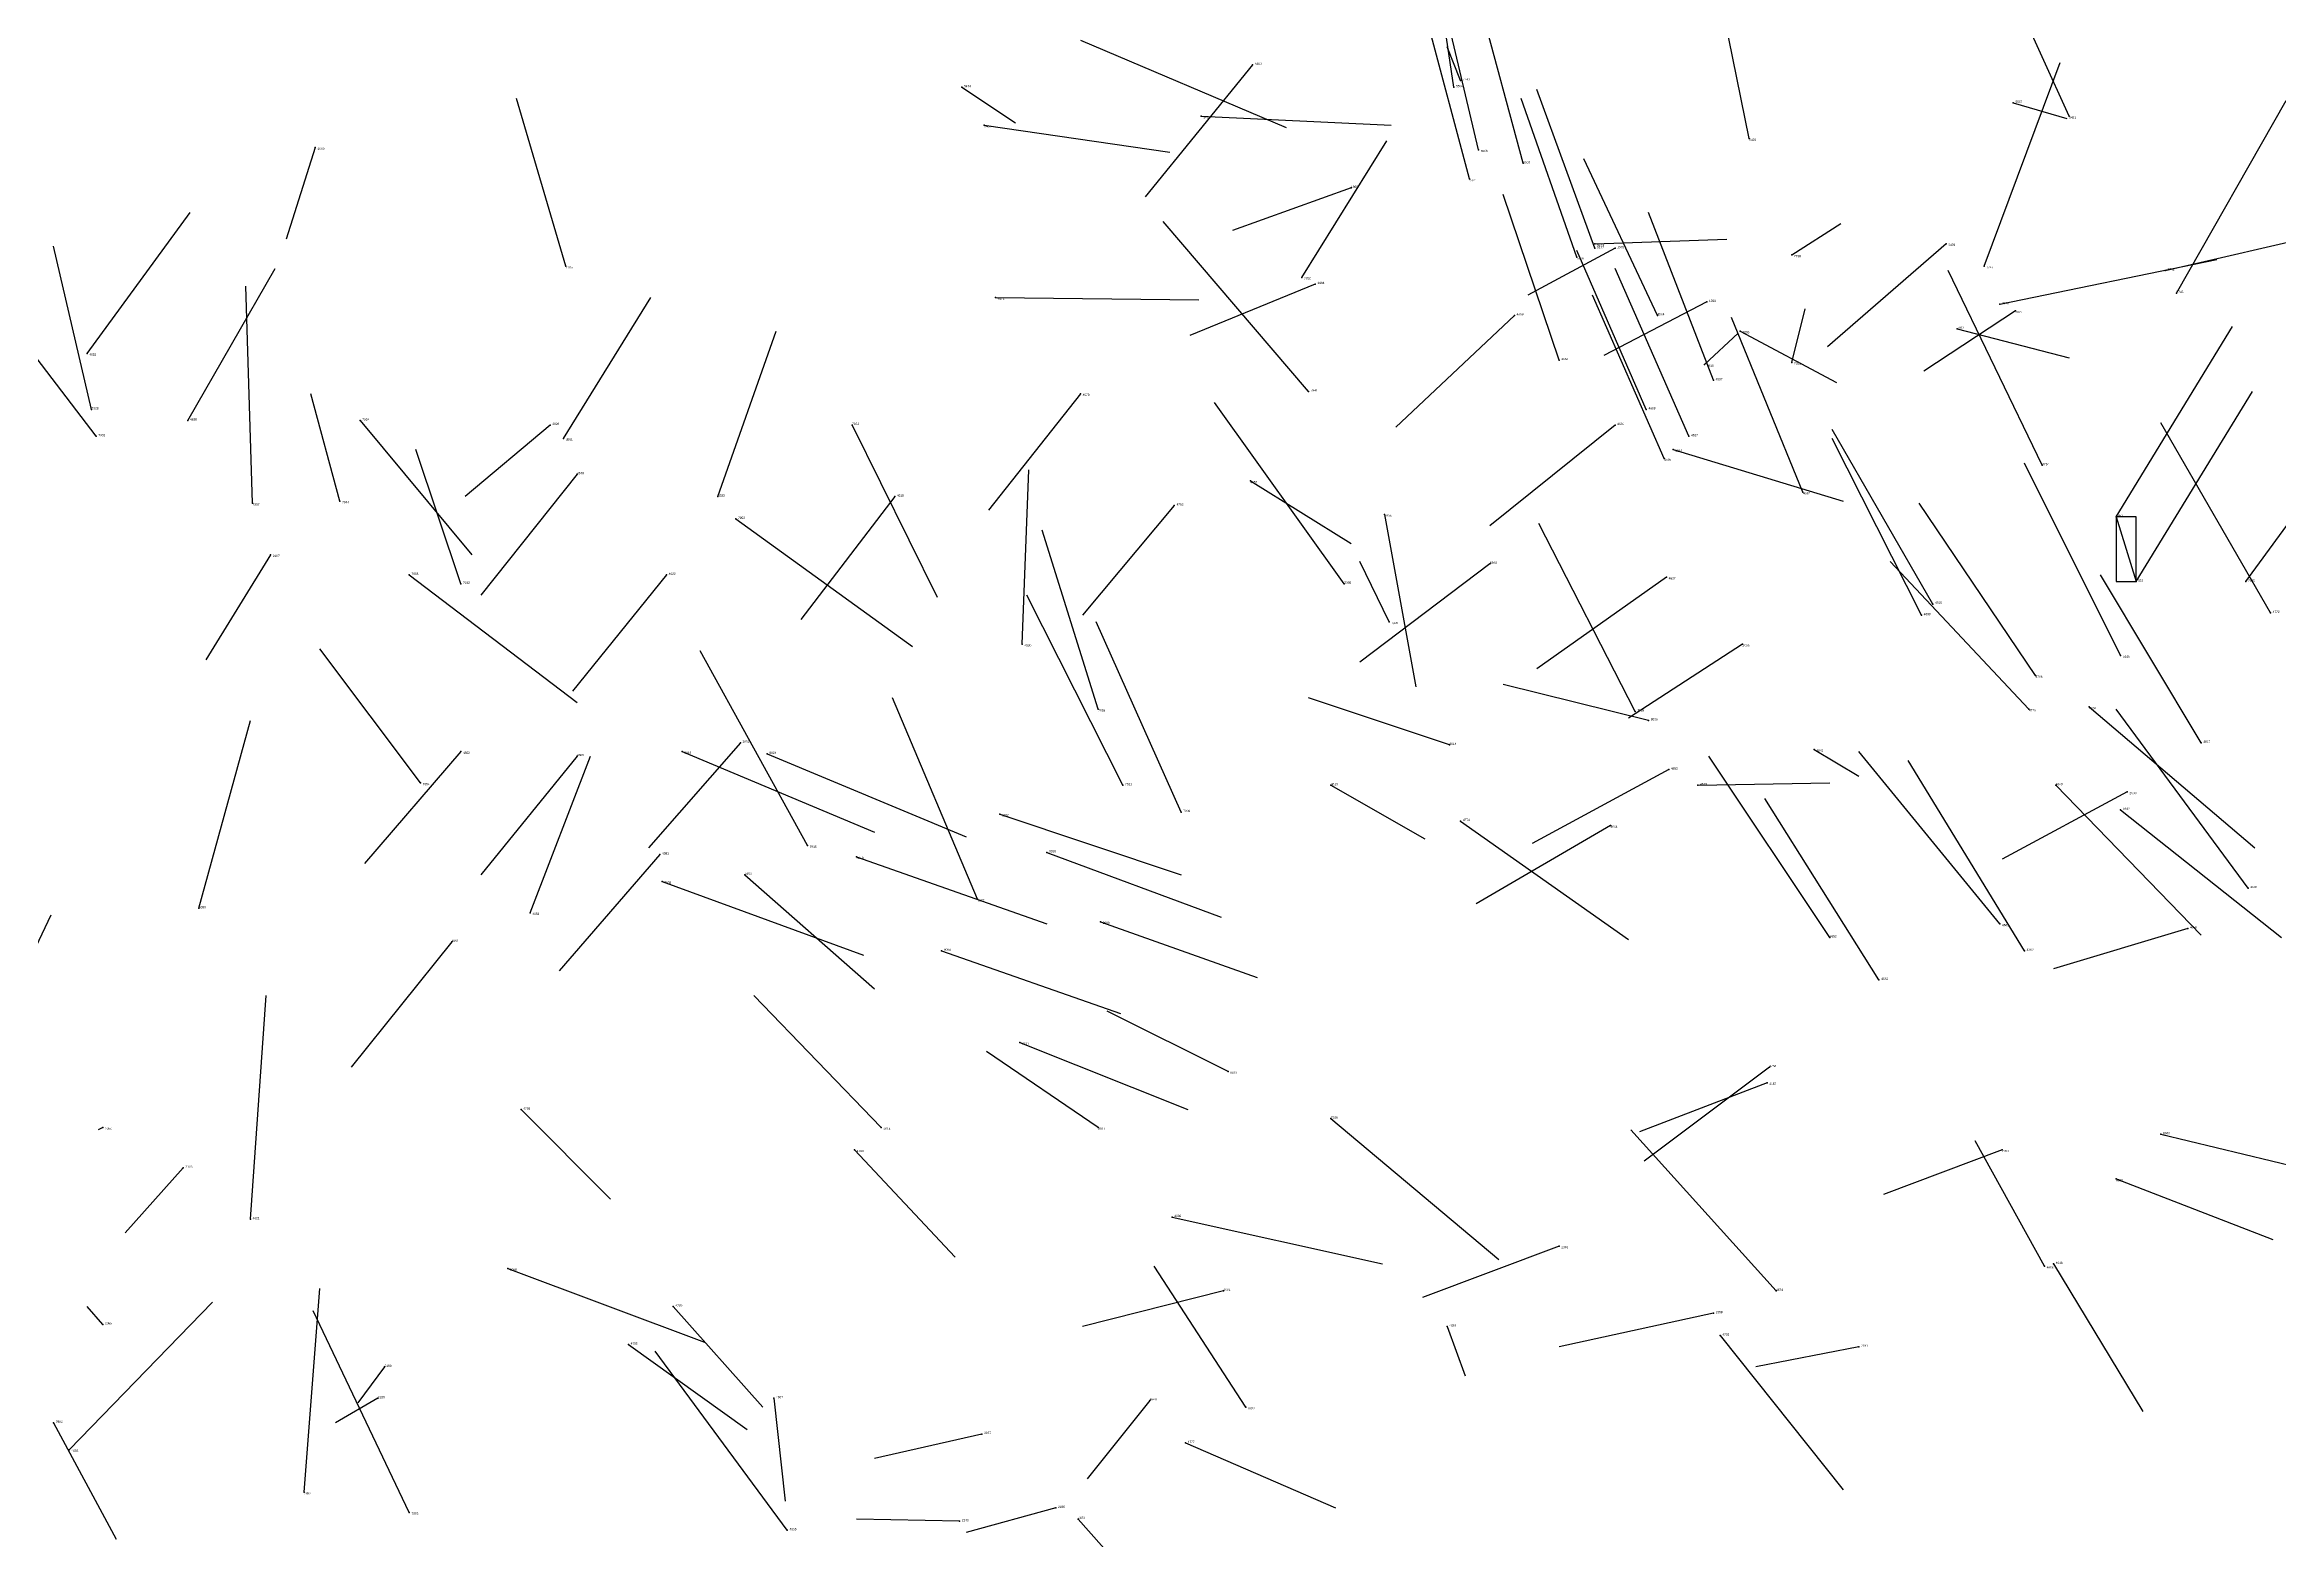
# Model space of a CAD drawing. Extents: x 59.1 to 70.8, y 600.3 to 605.1.
# Drawn here: x 68.201 to 69.2, y 603.322 to 603.99 of the extents above; entities that cross this region are included whole.
import ezdxf

# ---------------------------------------------------------------- set-up
doc = ezdxf.new("R2010")
doc.units = 0
for name, color, linetype in [('Clients', 3, 'CONTINUOUS'), ('Facilities', 3, 'CONTINUOUS'), ('Facilities_lines', 3, 'CONTINUOUS'), ('Min_max_boxes', 1, 'CONTINUOUS'), ('Normals', 1, 'CONTINUOUS'), ('Source_points', 5, 'CONTINUOUS'), ('Text', 3, 'CONTINUOUS')]:
    doc.layers.add(name, color=color, linetype=linetype)

msp = doc.modelspace()

# ---------------------------------------------------------------- linework, layer by layer
at = {"layer": 'Clients', "color": 5}
msp.add_point((69.136, 603.75, 459.028), dxfattribs=at)
at = {"layer": 'Facilities', "color": 3}
for p in [(68.741, 603.981, 453.99), (68.611, 603.971, 457.437), (68.831, 603.971, 456.243), (68.834, 603.974, 462.141), (68.718, 603.958, 457.658), (69.081, 603.964, 457.599), (69.106, 603.958, 458.286), (68.621, 603.954, 457.653), (68.963, 603.948, 458.325), (68.322, 603.944, 449.157), (68.842, 603.943, 456.267), (68.838, 603.93, 456.405), (68.862, 603.937, 456.297), (68.785, 603.926, 449.372), (68.894, 603.901, 457.638), (68.894, 603.899, 456.349), (68.903, 603.899, 449.583), (69.051, 603.901, 454.158), (68.434, 603.891, 459.674), (68.886, 603.895, 456.29), (68.982, 603.896, 462.203), (69.068, 603.891, 459.309), (69.149, 603.889, 461.868), (68.763, 603.886, 459.354), (68.769, 603.883, 449.325), (69.154, 603.879, 459.105), (68.626, 603.877, 457.707), (68.858, 603.869, 453.965), (68.922, 603.869, 456.406), (68.944, 603.875, 449.436), (69.075, 603.874, 461.783), (69.082, 603.871, 449.592), (68.959, 603.862, 461.952), (69.056, 603.863, 462.029), (68.22, 603.852, 456.594), (68.878, 603.849, 456.423), (68.982, 603.848, 462.328), (68.943, 603.847, 462.21), (68.947, 603.84, 456.461), (68.664, 603.834, 453.833), (68.766, 603.835, 459.864), (68.222, 603.827, 459.675), (68.265, 603.822, 456.643), (68.342, 603.822, 458.598), (68.427, 603.82, 449.143), (68.562, 603.82, 459.657), (68.903, 603.82, 454.016), (68.917, 603.827, 456.339), (68.224, 603.815, 459.409), (68.433, 603.814, 456.213), (68.929, 603.809, 460.822), (68.936, 603.815, 456.559), (68.439, 603.798, 453.722), (68.925, 603.805, 456.496), (69.094, 603.802, 458.24), (68.502, 603.788, 456.24), (68.581, 603.788, 453.903), (68.74, 603.795, 457.448), (68.987, 603.79, 456.573), (68.294, 603.785, 460.241), (68.333, 603.786, 459.728), (68.51, 603.778, 459.869), (68.706, 603.784, 453.828), (68.8, 603.78, 461.669), (69.127, 603.779, 459.042), (68.302, 603.762, 449.123), (68.847, 603.758, 454.044), (68.364, 603.753, 460.276), (68.387, 603.749, 459.697), (68.479, 603.753, 453.782), (68.782, 603.749, 459.804), (68.926, 603.752, 454.008), (69.185, 603.75, 459.113), (69.045, 603.74, 456.758), (68.802, 603.732, 462.229), (69.04, 603.735, 456.692), (69.196, 603.736, 456.862), (68.638, 603.722, 456.179), (68.96, 603.722, 449.292), (69.091, 603.708, 456.871), (69.129, 603.717, 456.787), (68.672, 603.693, 462.345), (68.912, 603.692, 459.78), (68.918, 603.688, 460.861), (69.088, 603.693, 456.824), (69.115, 603.694, 456.959), (68.512, 603.678, 449.034), (69.165, 603.678, 456.836), (68.387, 603.674, 453.727), (68.439, 603.672, 453.763), (68.486, 603.674, 460.522), (68.524, 603.673, 460.5), (68.829, 603.677, 460.907), (68.992, 603.675, 457.516), (68.369, 603.66, 459.948), (68.683, 603.659, 462.295), (68.776, 603.659, 457.585), (68.927, 603.666, 453.85), (68.94, 603.659, 457.67), (69.1, 603.659, 456.923), (69.129, 603.648, 456.866), (69.132, 603.656, 449.519), (68.628, 603.646, 460.643), (68.709, 603.647, 462.393), (68.834, 603.643, 458.25), (68.901, 603.641, 453.915), (68.476, 603.628, 453.686), (68.542, 603.632, 462.097), (68.649, 603.629, 460.64), (68.514, 603.619, 457.183), (68.564, 603.627, 460.548), (68.477, 603.616, 459.945), (68.618, 603.608, 462.133), (69.186, 603.613, 457.175), (68.27, 603.604, 461.587), (68.418, 603.602, 456.309), (68.673, 603.598, 460.762), (68.383, 603.589, 453.726), (68.999, 603.591, 457.03), (69.075, 603.597, 457.349), (69.159, 603.595, 454.065), (68.602, 603.585, 460.596), (69.086, 603.585, 457.276), (69.021, 603.572, 457.376), (68.637, 603.544, 460.646), (68.73, 603.531, 460.799), (68.972, 603.533, 453.846), (68.971, 603.526, 448.705), (68.414, 603.514, 458.45), (68.776, 603.51, 459.813), (68.227, 603.506, 449.021), (68.575, 603.506, 457.218), (68.672, 603.506, 460.841), (69.147, 603.503, 461.149), (68.263, 603.488, 448.742), (68.563, 603.496, 458.338), (69.076, 603.496, 449.338), (69.127, 603.483, 460.924), (68.293, 603.465, 457.765), (68.705, 603.466, 457.714), (68.878, 603.453, 449.096), (68.408, 603.443, 460.005), (69.095, 603.444, 457.528), (69.099, 603.445, 456.943), (68.728, 603.433, 449.201), (68.975, 603.433, 457.347), (68.227, 603.418, 449.017), (68.482, 603.426, 458.448), (68.947, 603.423, 449.133), (68.462, 603.409, 458.261), (68.828, 603.417, 457.568), (68.95, 603.413, 458.219), (69.012, 603.408, 449.29), (68.353, 603.399, 448.765), (68.35, 603.385, 448.954), (68.527, 603.385, 457.277), (68.695, 603.384, 457.622), (68.738, 603.381, 460.959), (68.205, 603.374, 458.471), (68.62, 603.369, 449.02), (68.212, 603.362, 457.225), (68.711, 603.365, 457.207), (68.317, 603.343, 461.638), (68.364, 603.334, 462.476), (68.61, 603.33, 448.976), (68.653, 603.336, 448.526), (68.663, 603.331, 457.205), (68.533, 603.326, 457.843)]:
    msp.add_point(p, dxfattribs=at)
at = {"layer": 'Facilities_lines', "color": 3}
msp.add_line((69.127, 603.779, 459.042), (69.136, 603.75, 459.028), dxfattribs=at)
at = {"layer": 'Min_max_boxes', "color": 1}
for p, q in [((69.136, 603.779, 459.028), (69.127, 603.779, 459.028)), ((69.127, 603.779, 459.028), (69.127, 603.75, 459.028)), ((69.136, 603.779, 459.042), (69.127, 603.779, 459.042)), ((69.127, 603.779, 459.042), (69.127, 603.75, 459.042)), ((69.127, 603.779, 459.028), (69.127, 603.779, 459.042)), ((69.136, 603.75, 459.028), (69.136, 603.779, 459.028)), ((69.136, 603.75, 459.042), (69.136, 603.779, 459.042)), ((69.136, 603.779, 459.028), (69.136, 603.779, 459.042)), ((69.127, 603.75, 459.028), (69.136, 603.75, 459.028)), ((69.127, 603.75, 459.042), (69.136, 603.75, 459.042)), ((69.127, 603.75, 459.028), (69.127, 603.75, 459.042)), ((69.136, 603.75, 459.028), (69.136, 603.75, 459.042))]:
    msp.add_line(p, q, dxfattribs=at)
at = {"layer": 'Normals', "color": 1}
for p, q in [((68.831, 603.971, 456.243), (68.82, 604.045, 456.309)), ((68.963, 603.948, 458.325), (68.944, 604.041, 458.294)), ((69.106, 603.958, 458.286), (69.067, 604.044, 458.319)), ((68.842, 603.943, 456.267), (68.825, 604.015, 456.334)), ((68.838, 603.93, 456.405), (68.819, 604.001, 456.472)), ((68.862, 603.937, 456.297), (68.843, 604.007, 456.365)), ((68.664, 603.992, 460.587), (68.756, 603.953, 460.582)), ((68.834, 603.974, 462.141), (68.828, 603.989, 462.24)), ((68.741, 603.981, 453.99), (68.693, 603.922, 454.055)), ((69.068, 603.891, 459.309), (69.102, 603.982, 459.333)), ((68.611, 603.971, 457.437), (68.635, 603.955, 457.533)), ((68.894, 603.899, 456.349), (68.868, 603.97, 456.415)), ((68.434, 603.891, 459.674), (68.412, 603.966, 459.736)), ((68.718, 603.958, 457.658), (68.803, 603.954, 457.711)), ((68.886, 603.895, 456.29), (68.861, 603.966, 456.356)), ((69.081, 603.964, 457.599), (69.105, 603.957, 457.696)), ((69.154, 603.879, 459.105), (69.203, 603.965, 459.094)), ((68.621, 603.954, 457.653), (68.704, 603.942, 457.707)), ((68.322, 603.944, 449.157), (68.309, 603.903, 449.247)), ((68.763, 603.886, 459.354), (68.801, 603.947, 459.423)), ((68.922, 603.869, 456.406), (68.889, 603.939, 456.469)), ((68.785, 603.926, 449.372), (68.732, 603.907, 449.455)), ((68.878, 603.849, 456.423), (68.853, 603.923, 456.486)), ((68.22, 603.852, 456.594), (68.266, 603.915, 456.656)), ((68.766, 603.835, 459.864), (68.701, 603.911, 459.868)), ((68.947, 603.84, 456.461), (68.918, 603.915, 456.521)), ((68.982, 603.896, 462.203), (69.004, 603.91, 462.299)), ((69.149, 603.889, 461.868), (69.244, 603.911, 461.892)), ((68.222, 603.827, 459.675), (68.205, 603.9, 459.742)), ((68.903, 603.899, 449.583), (68.864, 603.878, 449.673)), ((68.917, 603.827, 456.339), (68.886, 603.898, 456.402)), ((68.894, 603.901, 457.638), (68.953, 603.903, 457.719)), ((69.051, 603.901, 454.158), (68.998, 603.855, 454.229)), ((68.224, 603.815, 459.409), (68.166, 603.891, 459.437)), ((68.265, 603.822, 456.643), (68.304, 603.89, 456.705)), ((68.936, 603.815, 456.559), (68.903, 603.89, 456.616)), ((69.094, 603.802, 458.24), (69.052, 603.889, 458.215)), ((69.075, 603.874, 461.783), (69.172, 603.894, 461.797)), ((68.294, 603.785, 460.241), (68.291, 603.882, 460.264)), ((68.769, 603.883, 449.325), (68.713, 603.86, 449.404)), ((68.925, 603.805, 456.496), (68.893, 603.878, 456.556)), ((68.433, 603.814, 456.213), (68.472, 603.877, 456.28)), ((68.626, 603.877, 457.707), (68.717, 603.876, 457.748)), ((68.858, 603.869, 453.965), (68.805, 603.819, 454.033)), ((68.944, 603.875, 449.436), (68.898, 603.851, 449.521)), ((68.987, 603.79, 456.573), (68.955, 603.868, 456.628)), ((68.982, 603.848, 462.328), (68.988, 603.872, 462.425)), ((69.082, 603.871, 449.592), (69.041, 603.844, 449.679)), ((68.502, 603.788, 456.24), (68.528, 603.862, 456.302)), ((68.943, 603.847, 462.21), (68.958, 603.861, 462.308)), ((68.959, 603.862, 461.952), (69.002, 603.839, 462.04)), ((69.056, 603.863, 462.029), (69.106, 603.85, 462.114)), ((69.127, 603.779, 459.042), (69.179, 603.864, 459.033)), ((68.333, 603.786, 459.728), (68.32, 603.834, 459.815)), ((68.664, 603.834, 453.833), (68.623, 603.782, 453.908)), ((68.782, 603.749, 459.804), (68.724, 603.83, 459.815)), ((69.136, 603.75, 459.028), (69.188, 603.835, 459.019)), ((69.185, 603.75, 459.113), (69.244, 603.831, 459.116)), ((68.342, 603.822, 458.598), (68.392, 603.762, 458.66)), ((68.427, 603.82, 449.143), (68.389, 603.788, 449.23)), ((68.562, 603.82, 459.657), (68.6, 603.743, 459.606)), ((68.903, 603.82, 454.016), (68.847, 603.775, 454.085)), ((69.045, 603.74, 456.758), (69, 603.818, 456.801)), ((69.196, 603.736, 456.862), (69.147, 603.821, 456.882)), ((68.387, 603.749, 459.697), (68.367, 603.809, 459.775)), ((68.929, 603.809, 460.822), (69.005, 603.786, 460.761)), ((69.04, 603.735, 456.692), (69, 603.814, 456.739)), ((68.439, 603.798, 453.722), (68.396, 603.744, 453.794)), ((68.638, 603.722, 456.179), (68.641, 603.8, 456.242)), ((69.129, 603.717, 456.787), (69.086, 603.803, 456.814)), ((68.581, 603.788, 453.903), (68.539, 603.733, 453.976)), ((68.74, 603.795, 457.448), (68.785, 603.767, 457.533)), ((68.51, 603.778, 459.869), (68.589, 603.721, 459.846)), ((68.706, 603.784, 453.828), (68.665, 603.735, 453.905)), ((68.8, 603.78, 461.669), (68.814, 603.703, 461.731)), ((69.091, 603.708, 456.871), (69.039, 603.785, 456.907)), ((68.672, 603.693, 462.345), (68.647, 603.773, 462.4)), ((68.912, 603.692, 459.78), (68.869, 603.776, 459.748)), ((68.302, 603.762, 449.123), (68.273, 603.715, 449.207)), ((68.802, 603.732, 462.229), (68.789, 603.759, 462.324)), ((68.847, 603.758, 454.044), (68.789, 603.714, 454.113)), ((69.088, 603.693, 456.824), (69.026, 603.759, 456.866)), ((68.364, 603.753, 460.276), (68.439, 603.696, 460.241)), ((68.479, 603.753, 453.782), (68.437, 603.701, 453.857)), ((68.926, 603.752, 454.008), (68.868, 603.711, 454.079)), ((69.165, 603.678, 456.836), (69.12, 603.753, 456.884)), ((68.683, 603.659, 462.295), (68.64, 603.744, 462.324)), ((68.709, 603.647, 462.393), (68.671, 603.732, 462.429)), ((68.369, 603.66, 459.948), (68.324, 603.72, 460.015)), ((68.542, 603.632, 462.097), (68.494, 603.719, 462.107)), ((68.96, 603.722, 449.292), (68.909, 603.689, 449.372)), ((68.618, 603.608, 462.133), (68.58, 603.698, 462.11)), ((68.829, 603.677, 460.907), (68.766, 603.698, 460.982)), ((68.918, 603.688, 460.861), (68.853, 603.704, 460.936)), ((68.27, 603.604, 461.587), (68.293, 603.688, 461.537)), ((69.115, 603.694, 456.959), (69.189, 603.631, 456.935)), ((69.186, 603.613, 457.175), (69.127, 603.693, 457.189)), ((68.512, 603.678, 449.034), (68.471, 603.631, 449.112)), ((68.387, 603.674, 453.727), (68.344, 603.624, 453.802)), ((68.439, 603.672, 453.763), (68.396, 603.619, 453.836)), ((68.418, 603.602, 456.309), (68.445, 603.672, 456.374)), ((68.486, 603.674, 460.522), (68.572, 603.638, 460.486)), ((68.524, 603.673, 460.5), (68.613, 603.636, 460.474)), ((68.999, 603.591, 457.03), (68.945, 603.672, 457.052)), ((68.992, 603.675, 457.516), (69.012, 603.663, 457.613)), ((69.075, 603.597, 457.349), (69.012, 603.674, 457.343)), ((69.086, 603.585, 457.276), (69.034, 603.67, 457.282)), ((68.776, 603.659, 457.585), (68.818, 603.635, 457.673)), ((68.927, 603.666, 453.85), (68.866, 603.633, 453.922)), ((68.94, 603.659, 457.67), (68.999, 603.66, 457.751)), ((69.1, 603.659, 456.923), (69.165, 603.592, 456.887)), ((69.021, 603.572, 457.376), (68.97, 603.653, 457.346)), ((69.132, 603.656, 449.519), (69.076, 603.626, 449.597)), ((69.129, 603.648, 456.866), (69.201, 603.591, 456.826)), ((68.628, 603.646, 460.643), (68.709, 603.619, 460.591)), ((68.834, 603.643, 458.25), (68.909, 603.59, 458.289)), ((68.901, 603.641, 453.915), (68.841, 603.606, 453.987)), ((68.476, 603.628, 453.686), (68.431, 603.576, 453.759)), ((68.649, 603.629, 460.64), (68.727, 603.6, 460.585)), ((68.514, 603.619, 457.183), (68.572, 603.568, 457.246)), ((68.564, 603.627, 460.548), (68.649, 603.597, 460.505)), ((68.477, 603.616, 459.945), (68.567, 603.583, 459.918)), ((68.162, 603.513, 457.299), (68.204, 603.601, 457.278)), ((68.673, 603.598, 460.762), (68.743, 603.573, 460.695)), ((68.383, 603.589, 453.726), (68.338, 603.533, 453.796)), ((69.159, 603.595, 454.065), (69.099, 603.577, 454.143)), ((68.602, 603.585, 460.596), (68.682, 603.557, 460.543)), ((68.293, 603.465, 457.765), (68.3, 603.565, 457.771)), ((68.575, 603.506, 457.218), (68.518, 603.565, 457.162)), ((68.73, 603.531, 460.799), (68.676, 603.558, 460.879)), ((68.672, 603.506, 460.841), (68.622, 603.54, 460.921)), ((68.637, 603.544, 460.646), (68.712, 603.514, 460.587)), ((68.972, 603.533, 453.846), (68.916, 603.491, 453.917)), ((68.971, 603.526, 448.705), (68.914, 603.504, 448.784)), ((68.414, 603.514, 458.45), (68.454, 603.474, 458.532)), ((68.776, 603.51, 459.813), (68.851, 603.447, 459.791)), ((68.227, 603.506, 449.021), (68.225, 603.505, 449.121)), ((68.975, 603.433, 457.347), (68.91, 603.505, 457.323)), ((69.095, 603.444, 457.528), (69.064, 603.5, 457.605)), ((69.147, 603.503, 461.149), (69.234, 603.482, 461.105)), ((68.263, 603.488, 448.742), (68.237, 603.459, 448.834)), ((68.563, 603.496, 458.338), (68.608, 603.448, 458.413)), ((69.076, 603.496, 449.338), (69.023, 603.476, 449.421)), ((69.127, 603.483, 460.924), (69.197, 603.456, 460.858)), ((68.705, 603.466, 457.714), (68.799, 603.445, 457.74)), ((68.878, 603.453, 449.096), (68.817, 603.43, 449.172)), ((68.408, 603.443, 460.005), (68.496, 603.41, 459.972)), ((68.738, 603.381, 460.959), (68.697, 603.444, 461.025)), ((69.099, 603.445, 456.943), (69.139, 603.379, 456.88)), ((68.212, 603.362, 457.225), (68.276, 603.428, 457.185)), ((68.317, 603.343, 461.638), (68.324, 603.434, 461.598)), ((68.728, 603.433, 449.201), (68.665, 603.417, 449.277)), ((68.227, 603.418, 449.017), (68.22, 603.426, 449.116)), ((68.364, 603.334, 462.476), (68.321, 603.424, 462.465)), ((68.482, 603.426, 458.448), (68.522, 603.381, 458.528)), ((68.947, 603.423, 449.133), (68.878, 603.408, 449.204)), ((68.462, 603.409, 458.261), (68.515, 603.371, 458.337)), ((68.828, 603.417, 457.568), (68.836, 603.395, 457.665)), ((68.95, 603.413, 458.219), (69.005, 603.344, 458.266)), ((69.012, 603.408, 449.29), (68.966, 603.399, 449.378)), ((68.353, 603.399, 448.765), (68.341, 603.383, 448.863)), ((68.533, 603.326, 457.843), (68.474, 603.406, 457.831)), ((68.35, 603.385, 448.954), (68.331, 603.374, 449.051)), ((68.527, 603.385, 457.277), (68.532, 603.339, 457.366)), ((68.695, 603.384, 457.622), (68.667, 603.349, 457.711)), ((68.205, 603.374, 458.471), (68.233, 603.322, 458.552)), ((68.62, 603.369, 449.02), (68.572, 603.358, 449.107)), ((68.711, 603.365, 457.207), (68.778, 603.336, 457.275)), ((68.61, 603.33, 448.976), (68.564, 603.331, 449.065)), ((68.653, 603.336, 448.526), (68.613, 603.325, 448.617)), ((68.663, 603.331, 457.205), (68.685, 603.306, 457.299))]:
    msp.add_line(p, q, dxfattribs=at)
at = {"layer": 'Source_points', "color": 5}
for p in [(68.741, 603.981, 453.99), (68.611, 603.971, 457.437), (68.831, 603.971, 456.243), (68.834, 603.974, 462.141), (68.718, 603.958, 457.658), (69.081, 603.964, 457.599), (69.106, 603.958, 458.286), (68.621, 603.954, 457.653), (68.963, 603.948, 458.325), (68.322, 603.944, 449.157), (68.842, 603.943, 456.267), (68.838, 603.93, 456.405), (68.862, 603.937, 456.297), (68.785, 603.926, 449.372), (68.894, 603.901, 457.638), (68.894, 603.899, 456.349), (68.903, 603.899, 449.583), (69.051, 603.901, 454.158), (68.434, 603.891, 459.674), (68.886, 603.895, 456.29), (68.982, 603.896, 462.203), (69.068, 603.891, 459.309), (69.149, 603.889, 461.868), (68.763, 603.886, 459.354), (68.769, 603.883, 449.325), (69.154, 603.879, 459.105), (68.626, 603.877, 457.707), (68.858, 603.869, 453.965), (68.922, 603.869, 456.406), (68.944, 603.875, 449.436), (69.075, 603.874, 461.783), (69.082, 603.871, 449.592), (68.959, 603.862, 461.952), (69.056, 603.863, 462.029), (68.22, 603.852, 456.594), (68.878, 603.849, 456.423), (68.982, 603.848, 462.328), (68.943, 603.847, 462.21), (68.947, 603.84, 456.461), (68.664, 603.834, 453.833), (68.766, 603.835, 459.864), (68.222, 603.827, 459.675), (68.265, 603.822, 456.643), (68.342, 603.822, 458.598), (68.427, 603.82, 449.143), (68.562, 603.82, 459.657), (68.903, 603.82, 454.016), (68.917, 603.827, 456.339), (68.224, 603.815, 459.409), (68.433, 603.814, 456.213), (68.929, 603.809, 460.822), (68.936, 603.815, 456.559), (68.439, 603.798, 453.722), (68.925, 603.805, 456.496), (69.094, 603.802, 458.24), (68.502, 603.788, 456.24), (68.581, 603.788, 453.903), (68.74, 603.795, 457.448), (68.987, 603.79, 456.573), (68.294, 603.785, 460.241), (68.333, 603.786, 459.728), (68.51, 603.778, 459.869), (68.706, 603.784, 453.828), (68.8, 603.78, 461.669), (69.127, 603.779, 459.042), (68.302, 603.762, 449.123), (68.847, 603.758, 454.044), (68.364, 603.753, 460.276), (68.387, 603.749, 459.697), (68.479, 603.753, 453.782), (68.782, 603.749, 459.804), (68.926, 603.752, 454.008), (69.136, 603.75, 459.028), (69.185, 603.75, 459.113), (69.045, 603.74, 456.758), (68.802, 603.732, 462.229), (69.04, 603.735, 456.692), (69.196, 603.736, 456.862), (68.638, 603.722, 456.179), (68.96, 603.722, 449.292), (69.091, 603.708, 456.871), (69.129, 603.717, 456.787), (68.672, 603.693, 462.345), (68.912, 603.692, 459.78), (68.918, 603.688, 460.861), (69.088, 603.693, 456.824), (69.115, 603.694, 456.959), (68.512, 603.678, 449.034), (69.165, 603.678, 456.836), (68.387, 603.674, 453.727), (68.439, 603.672, 453.763), (68.486, 603.674, 460.522), (68.524, 603.673, 460.5), (68.829, 603.677, 460.907), (68.992, 603.675, 457.516), (68.369, 603.66, 459.948), (68.683, 603.659, 462.295), (68.776, 603.659, 457.585), (68.927, 603.666, 453.85), (68.94, 603.659, 457.67), (69.1, 603.659, 456.923), (69.129, 603.648, 456.866), (69.132, 603.656, 449.519), (68.628, 603.646, 460.643), (68.709, 603.647, 462.393), (68.834, 603.643, 458.25), (68.901, 603.641, 453.915), (68.476, 603.628, 453.686), (68.542, 603.632, 462.097), (68.649, 603.629, 460.64), (68.514, 603.619, 457.183), (68.564, 603.627, 460.548), (68.477, 603.616, 459.945), (68.618, 603.608, 462.133), (69.186, 603.613, 457.175), (68.27, 603.604, 461.587), (68.418, 603.602, 456.309), (68.673, 603.598, 460.762), (68.383, 603.589, 453.726), (68.999, 603.591, 457.03), (69.075, 603.597, 457.349), (69.159, 603.595, 454.065), (68.602, 603.585, 460.596), (69.086, 603.585, 457.276), (69.021, 603.572, 457.376), (68.637, 603.544, 460.646), (68.73, 603.531, 460.799), (68.972, 603.533, 453.846), (68.971, 603.526, 448.705), (68.414, 603.514, 458.45), (68.776, 603.51, 459.813), (68.227, 603.506, 449.021), (68.575, 603.506, 457.218), (68.672, 603.506, 460.841), (69.147, 603.503, 461.149), (68.263, 603.488, 448.742), (68.563, 603.496, 458.338), (69.076, 603.496, 449.338), (69.127, 603.483, 460.924), (68.293, 603.465, 457.765), (68.705, 603.466, 457.714), (68.878, 603.453, 449.096), (68.408, 603.443, 460.005), (69.095, 603.444, 457.528), (69.099, 603.445, 456.943), (68.728, 603.433, 449.201), (68.975, 603.433, 457.347), (68.227, 603.418, 449.017), (68.482, 603.426, 458.448), (68.947, 603.423, 449.133), (68.462, 603.409, 458.261), (68.828, 603.417, 457.568), (68.95, 603.413, 458.219), (69.012, 603.408, 449.29), (68.353, 603.399, 448.765), (68.35, 603.385, 448.954), (68.527, 603.385, 457.277), (68.695, 603.384, 457.622), (68.738, 603.381, 460.959), (68.205, 603.374, 458.471), (68.62, 603.369, 449.02), (68.212, 603.362, 457.225), (68.711, 603.365, 457.207), (68.317, 603.343, 461.638), (68.364, 603.334, 462.476), (68.61, 603.33, 448.976), (68.653, 603.336, 448.526), (68.663, 603.331, 457.205), (68.533, 603.326, 457.843)]:
    msp.add_point(p, dxfattribs=at)

# ---------------------------------------------------------------- texts
at = {"layer": 'Text', "color": 3}
for s, p in [('5483', (68.742, 603.981, 453.99)), ('5474', (68.612, 603.971, 457.437)), ('5509', (68.832, 603.971, 456.243)), ('7743', (68.835, 603.974, 462.141)), ('5473', (68.719, 603.957, 457.658)), ('5507', (69.082, 603.964, 457.599)), ('5491', (69.106, 603.957, 458.286)), ('5465', (68.621, 603.953, 457.653)), ('5493', (68.963, 603.947, 458.325)), ('1969', (68.323, 603.943, 449.157)), ('5506', (68.843, 603.942, 456.267)), ('5510', (68.862, 603.937, 456.297)), ('5521', (68.838, 603.929, 456.405)), ('1968', (68.785, 603.926, 449.372)), ('5471', (68.895, 603.9, 457.638)), ('5177', (68.895, 603.899, 456.349)), ('1975', (68.904, 603.899, 449.583)), ('5476', (69.052, 603.9, 454.158)), ('7705', (68.434, 603.89, 459.674)), ('5176', (68.886, 603.894, 456.29)), ('7738', (68.983, 603.895, 462.203)), ('7747', (69.069, 603.89, 459.309)), ('7742', (69.15, 603.889, 461.868)), ('7750', (68.764, 603.885, 459.354)), ('1984', (68.77, 603.883, 449.325)), ('7745', (69.154, 603.879, 459.105)), ('5472', (68.627, 603.876, 457.707)), ('4859', (68.859, 603.869, 453.965)), ('4594', (68.922, 603.869, 456.406)), ('1993', (68.945, 603.875, 449.436)), ('7740', (69.076, 603.874, 461.783)), ('2027', (69.082, 603.87, 449.592)), ('7895', (68.96, 603.861, 461.952)), ('7912', (69.056, 603.863, 462.029)), ('4615', (68.221, 603.851, 456.594)), ('4664', (68.879, 603.849, 456.423)), ('7921', (68.983, 603.847, 462.328)), ('7919', (68.944, 603.846, 462.21)), ('4597', (68.948, 603.84, 456.461)), ('7928', (68.222, 603.827, 459.675)), ('4679', (68.665, 603.833, 453.833)), ('7941', (68.767, 603.835, 459.864)), ('4598', (68.918, 603.827, 456.339)), ('4638', (68.266, 603.822, 456.643)), ('7924', (68.343, 603.822, 458.598)), ('2026', (68.428, 603.82, 449.143)), ('7933', (68.562, 603.82, 459.657)), ('4631', (68.904, 603.82, 454.016)), ('7901', (68.225, 603.815, 459.409)), ('4591', (68.434, 603.813, 456.213)), ('8012', (68.93, 603.808, 460.822)), ('4617', (68.937, 603.815, 456.559)), ('4678', (68.439, 603.798, 453.722)), ('4595', (68.925, 603.804, 456.496)), ('4754', (69.094, 603.802, 458.24)), ('4593', (68.502, 603.788, 456.24)), ('4619', (68.582, 603.788, 453.903)), ('4657', (68.74, 603.794, 457.448)), ('4637', (68.987, 603.789, 456.573)), ('7997', (68.294, 603.784, 460.241)), ('7944', (68.334, 603.785, 459.728)), ('7952', (68.511, 603.778, 459.869)), ('4763', (68.707, 603.784, 453.828)), ('7905', (68.8, 603.779, 461.669)), ('7951', (69.127, 603.779, 459.042)), ('2167', (68.303, 603.761, 449.123)), ('4864', (68.847, 603.758, 454.044)), ('7998', (68.365, 603.753, 460.276)), ('7932', (68.388, 603.749, 459.697)), ('4622', (68.48, 603.753, 453.782)), ('7939', (68.782, 603.749, 459.804)), ('4627', (68.927, 603.751, 454.008)), ('7950', (69.136, 603.75, 459.028)), ('7955', (69.186, 603.75, 459.113)), ('4765', (69.046, 603.74, 456.758)), ('7920', (68.803, 603.731, 462.229)), ('4639', (69.041, 603.735, 456.692)), ('4772', (69.197, 603.736, 456.862)), ('4590', (68.639, 603.721, 456.179)), ('2056', (68.96, 603.721, 449.292)), ('4766', (69.091, 603.707, 456.871)), ('4646', (69.13, 603.716, 456.787)), ('7916', (68.672, 603.692, 462.345)), ('7935', (68.913, 603.692, 459.78)), ('8035', (68.919, 603.688, 460.861)), ('4770', (69.088, 603.692, 456.824)), ('4650', (69.115, 603.693, 456.959)), ('2052', (68.513, 603.678, 449.034)), ('8014', (68.829, 603.677, 460.907)), ('4647', (69.166, 603.678, 456.836)), ('4852', (68.388, 603.673, 453.727)), ('4666', (68.439, 603.672, 453.763)), ('8013', (68.487, 603.673, 460.522)), ('8024', (68.525, 603.673, 460.5)), ('4645', (68.993, 603.674, 457.516)), ('7954', (68.37, 603.659, 459.948)), ('7911', (68.684, 603.659, 462.295)), ('4610', (68.776, 603.659, 457.585)), ('4862', (68.928, 603.666, 453.85)), ('4613', (68.941, 603.659, 457.67)), ('4649', (69.1, 603.659, 456.923)), ('7909', (68.71, 603.647, 462.393)), ('4642', (69.13, 603.648, 456.866)), ('2030', (69.133, 603.655, 449.519)), ('8020', (68.629, 603.645, 460.643)), ('4774', (68.835, 603.643, 458.25)), ('4684', (68.901, 603.64, 453.915)), ('4581', (68.477, 603.628, 453.686)), ('7915', (68.543, 603.631, 462.097)), ('8018', (68.65, 603.629, 460.64)), ('4693', (68.514, 603.619, 457.183)), ('8019', (68.564, 603.626, 460.548)), ('7938', (68.478, 603.615, 459.945)), ('7907', (68.618, 603.607, 462.133)), ('4602', (69.187, 603.613, 457.175)), ('8033', (68.27, 603.604, 461.587)), ('4653', (68.419, 603.601, 456.309)), ('8009', (68.674, 603.597, 460.762)), ('4861', (68.383, 603.589, 453.726)), ('4652', (68.999, 603.591, 457.03)), ('4663', (69.076, 603.596, 457.349)), ('4658', (69.16, 603.595, 454.065)), ('8004', (68.603, 603.585, 460.596)), ('4662', (69.087, 603.585, 457.276)), ('4582', (69.022, 603.572, 457.376)), ('8011', (68.638, 603.543, 460.646)), ('8010', (68.731, 603.53, 460.799)), ('4758', (68.972, 603.533, 453.846)), ('2157', (68.972, 603.525, 448.705)), ('4768', (68.415, 603.514, 458.45)), ('7936', (68.776, 603.51, 459.813)), ('2054', (68.228, 603.505, 449.021)), ('4614', (68.576, 603.505, 457.218)), ('8017', (68.672, 603.505, 460.841)), ('8046', (69.148, 603.503, 461.149)), ('2183', (68.264, 603.488, 448.742)), ('4790', (68.564, 603.495, 458.338)), ('2203', (69.076, 603.495, 449.338)), ('8015', (69.127, 603.482, 460.924)), ('4621', (68.294, 603.465, 457.765)), ('4636', (68.706, 603.466, 457.714)), ('2046', (68.879, 603.452, 449.096)), ('8006', (68.409, 603.442, 460.005)), ('4606', (69.096, 603.443, 457.528)), ('4618', (69.1, 603.445, 456.943)), ('2061', (68.728, 603.433, 449.201)), ('4674', (68.975, 603.433, 457.347)), ('2065', (68.228, 603.418, 449.017)), ('4789', (68.483, 603.426, 458.448)), ('4694', (68.829, 603.417, 457.568)), ('2058', (68.948, 603.423, 449.133)), ('4795', (68.463, 603.409, 458.261)), ('4793', (68.951, 603.413, 458.219)), ('2191', (69.013, 603.408, 449.29)), ('2180', (68.353, 603.399, 448.765)), ('2150', (68.35, 603.385, 448.954)), ('4667', (68.528, 603.385, 457.277)), ('4648', (68.695, 603.384, 457.622)), ('8022', (68.739, 603.38, 460.959)), ('7982', (68.206, 603.374, 458.471)), ('2057', (68.621, 603.369, 449.02)), ('4656', (68.213, 603.361, 457.225)), ('4777', (68.712, 603.365, 457.207)), ('7892', (68.317, 603.342, 461.638)), ('7906', (68.365, 603.333, 462.476)), ('2143', (68.611, 603.33, 448.976)), ('2186', (68.654, 603.336, 448.526)), ('4673', (68.663, 603.331, 457.205)), ('4655', (68.534, 603.326, 457.843))]:
    msp.add_text(s, height=0.001, dxfattribs=at).set_placement(p)

doc.saveas('drawing.dxf')
